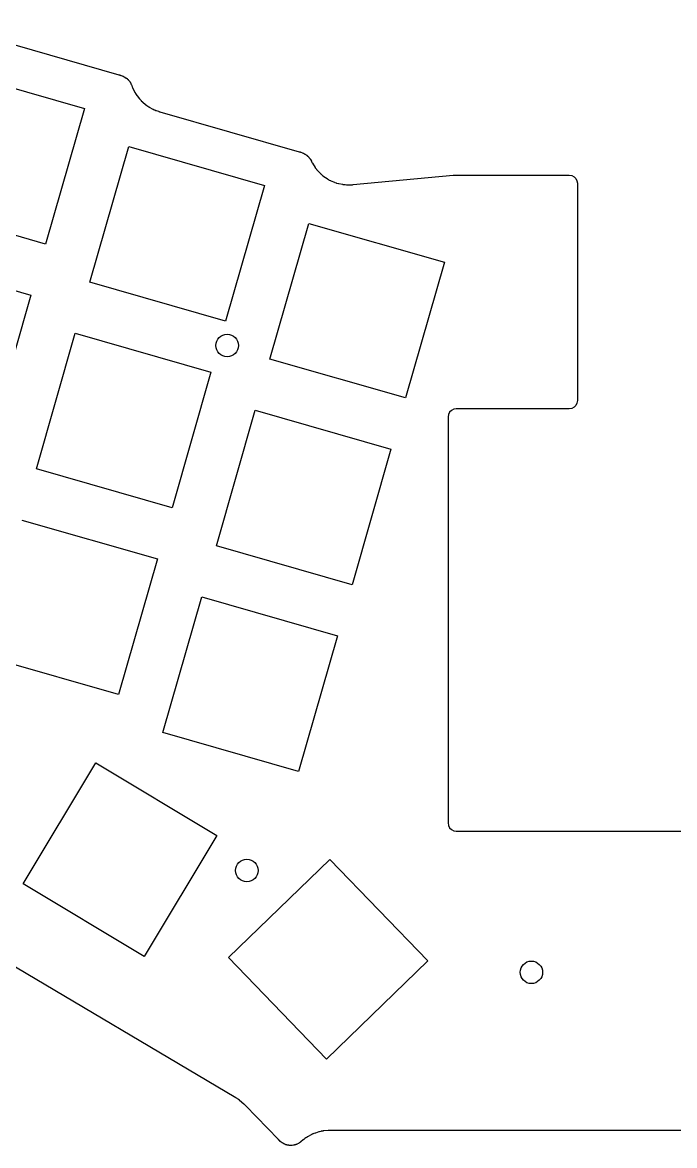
# Model space of a CAD drawing. Header units: millimetres. Extents: x 50 to 304, y -149 to -35.
# Drawn here: x 113.2 to 177, y -148.5 to -38.7 of the extents above; entities that cross this region are included whole.
import ezdxf

# ---------------------------------------------------------------- set-up
doc = ezdxf.new("R2010")
doc.units = ezdxf.units.MM
doc.layers.add('Edge.Cuts', color=254, linetype='CONTINUOUS', true_color=0xd0d2cd)

msp = doc.modelspace()

# ---------------------------------------------------------------- linework, layer by layer
at = {"layer": 'Edge.Cuts', "linetype": 'CONTINUOUS'}
for p, q in [((104.842301, -38.723297), (122.672339, -43.835579)), ((106.025192, -43.327396), (119.290603, -47.131192)), ((122.672339, -43.835579), (122.680384, -43.837931)), ((122.680384, -43.837931), (122.688403, -43.840367)), ((122.688403, -43.840367), (122.744435, -43.857711)), ((122.744435, -43.857711), (122.76039, -43.862834)), ((122.76039, -43.862834), (122.776232, -43.868289)), ((122.776232, -43.868289), (122.831488, -43.887964)), ((122.831488, -43.887964), (122.839371, -43.890817)), ((122.839371, -43.890817), (122.847224, -43.893753)), ((122.847224, -43.893753), (123.002727, -43.952825)), ((123.002727, -43.952825), (123.010445, -43.955803)), ((123.010445, -43.955803), (123.018132, -43.95886)), ((123.018132, -43.95886), (123.053142, -43.972994)), ((123.053142, -43.972994), (123.068423, -43.979348)), ((123.068423, -43.979348), (123.083569, -43.986017)), ((123.083569, -43.986017), (123.108927, -43.997497)), ((123.108927, -43.997497), (123.12541, -44.005185)), ((123.12541, -44.005185), (123.141714, -44.013246)), ((123.141714, -44.013246), (123.163625, -44.024392)), ((123.163625, -44.024392), (123.181147, -44.033579)), ((123.181147, -44.033579), (123.198435, -44.043197)), ((123.198435, -44.043197), (123.226963, -44.059532)), ((123.226963, -44.059532), (123.235524, -44.064504)), ((123.235524, -44.064504), (123.244022, -44.069582)), ((123.244022, -44.069582), (123.384842, -44.154909)), ((123.384842, -44.154909), (123.395801, -44.161711)), ((123.395801, -44.161711), (123.406609, -44.168747)), ((123.406609, -44.168747), (123.417179, -44.176124)), ((123.417179, -44.176124), (123.427421, -44.18395)), ((123.427421, -44.18395), (123.437379, -44.192143)), ((123.437379, -44.192143), (123.447094, -44.20062)), ((123.447094, -44.20062), (123.447846, -44.201295)), ((123.447846, -44.201295), (123.456677, -44.209349)), ((123.456677, -44.209349), (123.465387, -44.217533)), ((123.465387, -44.217533), (123.471138, -44.223019)), ((123.471138, -44.223019), (123.475436, -44.227149)), ((123.475436, -44.227149), (123.479702, -44.231311)), ((123.479702, -44.231311), (123.507945, -44.259066)), ((123.507945, -44.259066), (123.514957, -44.266043)), ((123.514957, -44.266043), (123.521882, -44.273106)), ((123.521882, -44.273106), (123.557761, -44.310155)), ((123.557761, -44.310155), (123.57134, -44.324529)), ((123.57134, -44.324529), (123.584562, -44.339234)), ((123.584562, -44.339234), (123.618569, -44.378013)), ((123.618569, -44.378013), (123.625043, -44.385488)), ((123.625043, -44.385488), (123.631423, -44.393042)), ((123.631423, -44.393042), (123.723807, -44.503798)), ((123.723807, -44.503798), (123.732093, -44.513929)), ((123.732093, -44.513929), (123.740182, -44.524219)), ((123.740182, -44.524219), (123.747965, -44.534735)), ((123.747965, -44.534735), (123.755336, -44.545544)), ((123.755336, -44.545544), (123.762339, -44.556599)), ((123.762339, -44.556599), (123.769018, -44.567852)), ((123.769018, -44.567852), (123.769029, -44.567871)), ((123.769029, -44.567871), (123.775448, -44.579302)), ((123.775448, -44.579302), (123.781646, -44.590855)), ((123.781646, -44.590855), (123.784164, -44.595657)), ((123.784164, -44.595657), (123.787702, -44.602486)), ((123.787702, -44.602486), (123.791175, -44.609348)), ((123.791175, -44.609348), (123.807932, -44.642865)), ((123.807932, -44.642865), (123.812441, -44.652028)), ((123.812441, -44.652028), (123.816833, -44.661249)), ((123.816833, -44.661249), (123.838417, -44.707325)), ((123.838417, -44.707325), (123.846851, -44.725941)), ((123.846851, -44.725941), (123.854805, -44.744765)), ((123.854805, -44.744765), (123.874009, -44.791884)), ((123.874009, -44.791884), (123.877803, -44.801366)), ((123.877803, -44.801366), (123.881475, -44.810895)), ((123.881475, -44.810895), (123.915577, -44.901085)), ((123.915577, -44.901085), (123.919311, -44.91077)), ((123.919311, -44.91077), (123.92317, -44.920406)), ((123.92317, -44.920406), (123.950624, -44.987685)), ((123.950624, -44.987685), (123.958718, -45.006808)), ((123.958718, -45.006808), (123.967306, -45.025714)), ((123.967306, -45.025714), (123.998213, -45.091475)), ((123.998213, -45.091475), (124.00269, -45.100843)), ((124.00269, -45.100843), (124.007288, -45.110151)), ((124.007288, -45.110151), (124.219032, -45.531891)), ((124.219032, -45.531891), (124.228319, -45.549819)), ((124.228319, -45.549819), (124.238055, -45.567507)), ((124.238055, -45.567507), (124.307703, -45.69035)), ((124.307703, -45.69035), (124.328499, -45.724962)), ((124.328499, -45.724962), (124.351014, -45.75848)), ((124.351014, -45.75848), (124.43269, -45.873678)), ((124.43269, -45.873678), (124.444574, -45.889999)), ((124.444574, -45.889999), (124.456865, -45.906016)), ((124.456865, -45.906016), (124.681392, -46.191043)), ((119.290603, -47.131192), (115.486807, -60.396603)), ((124.681392, -46.191043), (124.694154, -46.206829)), ((124.694154, -46.206829), (124.707313, -46.222285)), ((124.707313, -46.222285), (124.800705, -46.329205)), ((124.800705, -46.329205), (124.828177, -46.359091)), ((124.828177, -46.359091), (124.857131, -46.387545)), ((124.857131, -46.387545), (124.960877, -46.484454)), ((124.960877, -46.484454), (124.975884, -46.498119)), ((124.975884, -46.498119), (124.991233, -46.5114)), ((124.991233, -46.5114), (125.267574, -46.744437)), ((125.267574, -46.744437), (125.283274, -46.757339)), ((125.283274, -46.757339), (125.299297, -46.769839)), ((125.299297, -46.769839), (125.412458, -46.855826)), ((125.412458, -46.855826), (125.445428, -46.879582)), ((125.445428, -46.879582), (125.479563, -46.901634)), ((125.479563, -46.901634), (125.600863, -46.9757)), ((125.600863, -46.9757), (125.61834, -46.986069)), ((125.61834, -46.986069), (125.636074, -46.995991)), ((125.636074, -46.995991), (125.996886, -47.191874)), ((125.996886, -47.191874), (126.010854, -47.19928)), ((126.010854, -47.19928), (126.024965, -47.206407)), ((126.024965, -47.206407), (126.124172, -47.255295)), ((126.124172, -47.255295), (126.152799, -47.268705)), ((126.152799, -47.268705), (126.181933, -47.280974)), ((126.181933, -47.280974), (126.28469, -47.321875)), ((126.28469, -47.321875), (126.299435, -47.327576)), ((126.299435, -47.327576), (126.31429, -47.332983)), ((126.31429, -47.332983), (126.529725, -47.40902)), ((126.529725, -47.40902), (126.535387, -47.410995)), ((126.535387, -47.410995), (126.541064, -47.412926)), ((126.541064, -47.412926), (126.580885, -47.426314)), ((126.580885, -47.426314), (126.5923, -47.430056)), ((126.5923, -47.430056), (126.603771, -47.433627)), ((126.603771, -47.433627), (126.643975, -47.445811)), ((126.643975, -47.445811), (126.649723, -47.447529)), ((126.649723, -47.447529), (126.655484, -47.449205)), ((126.655484, -47.449205), (140.28552, -51.357774)), ((119.830396, -64.112807), (123.634192, -50.847396)), ((123.634192, -50.847396), (136.899603, -54.651192)), ((140.28552, -51.357774), (140.293184, -51.360013)), ((140.293184, -51.360013), (140.300824, -51.362329)), ((140.300824, -51.362329), (140.354232, -51.378804)), ((140.354232, -51.378804), (140.369449, -51.383665)), ((140.369449, -51.383665), (140.384566, -51.388829)), ((140.384566, -51.388829), (140.437272, -51.407424)), ((140.437272, -51.407424), (140.444789, -51.410118)), ((140.444789, -51.410118), (140.452279, -51.412888)), ((140.452279, -51.412888), (140.612259, -51.472944)), ((140.612259, -51.472944), (140.620358, -51.476036)), ((140.620358, -51.476036), (140.628423, -51.479214)), ((140.628423, -51.479214), (140.662379, -51.492808)), ((140.662379, -51.492808), (140.678394, -51.499421)), ((140.678394, -51.499421), (140.694262, -51.50638)), ((140.694262, -51.50638), (140.718401, -51.517279)), ((140.718401, -51.517279), (140.735405, -51.525198)), ((140.735405, -51.525198), (140.752218, -51.533514)), ((140.752218, -51.533514), (140.773269, -51.544233)), ((140.773269, -51.544233), (140.791127, -51.553613)), ((140.791127, -51.553613), (140.808743, -51.563439)), ((140.808743, -51.563439), (140.836749, -51.579527)), ((140.836749, -51.579527), (140.845462, -51.584607)), ((140.845462, -51.584607), (140.85411, -51.589795)), ((140.85411, -51.589795), (140.99388, -51.674846)), ((140.99388, -51.674846), (141.004826, -51.681668)), ((141.004826, -51.681668), (141.015625, -51.688721)), ((141.015625, -51.688721), (141.026187, -51.696112)), ((141.026187, -51.696112), (141.036424, -51.703945)), ((141.036424, -51.703945), (141.046382, -51.712139)), ((141.046382, -51.712139), (141.056105, -51.720611)), ((141.056105, -51.720611), (141.0575, -51.721861)), ((141.0575, -51.721861), (141.065705, -51.72932)), ((141.065705, -51.72932), (141.073806, -51.736891)), ((141.073806, -51.736891), (141.080512, -51.743247)), ((141.080512, -51.743247), (141.084516, -51.747068)), ((141.084516, -51.747068), (141.088493, -51.750916)), ((141.088493, -51.750916), (141.116943, -51.778636)), ((141.116943, -51.778636), (141.124451, -51.786049)), ((141.124451, -51.786049), (141.131861, -51.79356)), ((141.131861, -51.79356), (141.166693, -51.829338)), ((141.166693, -51.829338), (141.181212, -51.844651)), ((141.181212, -51.844651), (141.195323, -51.860341)), ((141.195323, -51.860341), (141.228223, -51.897909)), ((141.228223, -51.897909), (141.235119, -51.905889)), ((141.235119, -51.905889), (141.241909, -51.913959)), ((141.241909, -51.913959), (141.334125, -52.025036)), ((141.334125, -52.025036), (141.342295, -52.035091)), ((141.342295, -52.035091), (141.350251, -52.045317)), ((141.350251, -52.045317), (141.357874, -52.055784)), ((141.357874, -52.055784), (141.36505, -52.066564)), ((141.36505, -52.066564), (141.365049, -52.066564)), ((141.365049, -52.066564), (141.371841, -52.077595)), ((141.371841, -52.077595), (141.378315, -52.088814)), ((141.378315, -52.088814), (141.378916, -52.089888)), ((141.378916, -52.089888), (141.384587, -52.100223)), ((141.384587, -52.100223), (141.390104, -52.11064)), ((141.390104, -52.11064), (141.393934, -52.118002)), ((141.393934, -52.118002), (141.396633, -52.123237)), ((141.396633, -52.123237), (141.399293, -52.128491)), ((141.399293, -52.128491), (141.485103, -52.299538)), ((141.485103, -52.299538), (141.489693, -52.308545)), ((141.489693, -52.308545), (141.494396, -52.317492)), ((141.494396, -52.317492), (141.527705, -52.379901)), ((141.527705, -52.379901), (141.537447, -52.397613)), ((141.537447, -52.397613), (141.547634, -52.415073)), ((141.547634, -52.415073), (141.584054, -52.475721)), ((141.584054, -52.475721), (141.589312, -52.484353)), ((141.589312, -52.484353), (141.594678, -52.492919)), ((141.594678, -52.492919), (141.849017, -52.89318)), ((141.849017, -52.89318), (141.860106, -52.910152)), ((141.860106, -52.910152), (141.871622, -52.926837)), ((141.871622, -52.926837), (141.953632, -53.042506)), ((141.953632, -53.042506), (141.977913, -53.074975)), ((141.977913, -53.074975), (142.003807, -53.106173)), ((142.003807, -53.106173), (142.097102, -53.212948)), ((142.097102, -53.212948), (142.110634, -53.228045)), ((142.110634, -53.228045), (142.124545, -53.242794)), ((142.124545, -53.242794), (142.376244, -53.502988)), ((142.376244, -53.502988), (142.390543, -53.517398)), ((142.390543, -53.517398), (142.405201, -53.531441)), ((142.405201, -53.531441), (142.508969, -53.62835)), ((142.508969, -53.62835), (142.539335, -53.6553)), ((142.539335, -53.6553), (142.57103, -53.680675)), ((142.57103, -53.680675), (142.684083, -53.76657)), ((142.684083, -53.76657), (142.700402, -53.778645)), ((142.700402, -53.778645), (142.717021, -53.790302)), ((142.717021, -53.790302), (143.015735, -53.994214)), ((145.585187, -54.579445), (155.357822, -53.665598)), ((155.357822, -53.665598), (155.362298, -53.665193)), ((155.362298, -53.665193), (155.366776, -53.664812)), ((155.366776, -53.664812), (155.398097, -53.662238)), ((155.398097, -53.662238), (155.40704, -53.661553)), ((155.40704, -53.661553), (155.415989, -53.660969)), ((155.415989, -53.660969), (155.44736, -53.659098)), ((155.44736, -53.659098), (155.451846, -53.658843)), ((155.451846, -53.658843), (155.456333, -53.658613)), ((155.456333, -53.658613), (155.53987, -53.654571)), ((155.53987, -53.654571), (155.544699, -53.654352)), ((155.544699, -53.654352), (155.549529, -53.654162)), ((155.549529, -53.654162), (155.583345, -53.652935)), ((155.583345, -53.652935), (155.593015, -53.652642)), ((155.593015, -53.652642), (155.602688, -53.652467)), ((155.602688, -53.652467), (155.636528, -53.652058)), ((155.636528, -53.652058), (155.641359, -53.652015)), ((155.641359, -53.652015), (155.646191, -53.652)), ((155.646191, -53.652), (166.7, -53.652)), ((166.7, -53.652), (166.947214, -53.691155)), ((166.947214, -53.691155), (167.170228, -53.804786)), ((167.170228, -53.804786), (167.347214, -53.981772)), ((136.899603, -54.651192), (133.095807, -67.916603)), ((143.015735, -53.994214), (143.032576, -54.0054)), ((143.032576, -54.0054), (143.049693, -54.016158)), ((143.049693, -54.016158), (143.170365, -54.089882)), ((143.170365, -54.089882), (143.205391, -54.110083)), ((143.205391, -54.110083), (143.241392, -54.128489)), ((143.241392, -54.128489), (143.368886, -54.189657)), ((143.368886, -54.189657), (143.387225, -54.198172)), ((143.387225, -54.198172), (143.405773, -54.206221)), ((143.405773, -54.206221), (143.740624, -54.346526)), ((143.740624, -54.346526), (143.759423, -54.354124)), ((143.759423, -54.354124), (143.778409, -54.361244)), ((143.778409, -54.361244), (143.911823, -54.409354)), ((143.911823, -54.409354), (143.950307, -54.422138)), ((143.950307, -54.422138), (143.989389, -54.432957)), ((143.989389, -54.432957), (144.126985, -54.467315)), ((144.126985, -54.467315), (144.14672, -54.471978)), ((144.14672, -54.471978), (144.166567, -54.476139)), ((144.166567, -54.476139), (144.530998, -54.54774)), ((144.530998, -54.54774), (144.550077, -54.551249)), ((144.550077, -54.551249), (144.569237, -54.554294)), ((144.569237, -54.554294), (144.703495, -54.573968)), ((144.703495, -54.573968), (144.742006, -54.578661)), ((144.742006, -54.578661), (144.7807, -54.581481)), ((144.7807, -54.581481), (144.916231, -54.588059)), ((144.916231, -54.588059), (144.935619, -54.588765)), ((144.935619, -54.588765), (144.955017, -54.589)), ((144.955017, -54.589), (145.380369, -54.589)), ((145.380369, -54.589), (145.389692, -54.588946)), ((145.389692, -54.588946), (145.399015, -54.588783)), ((145.399015, -54.588783), (145.464254, -54.587262)), ((145.464254, -54.587262), (145.482889, -54.58661)), ((145.482889, -54.58661), (145.501504, -54.585524)), ((145.501504, -54.585524), (145.566599, -54.580965)), ((145.566599, -54.580965), (145.575898, -54.580259)), ((145.575898, -54.580259), (145.585187, -54.579445)), ((167.347214, -53.981772), (167.460845, -54.204786)), ((167.460845, -54.204786), (167.5, -54.452)), ((167.5, -54.452), (167.5, -75.702)), ((115.486807, -60.396603), (102.221396, -56.592807)), ((137.439396, -71.633807), (141.243192, -58.368396)), ((141.243192, -58.368396), (154.508603, -62.172192)), ((100.788192, -61.591396), (114.053603, -65.395192)), ((154.508603, -62.172192), (150.704807, -75.437603)), ((133.095807, -67.916603), (119.830396, -64.112807)), ((114.053603, -65.395192), (110.249807, -78.660603)), ((114.593396, -82.376807), (118.397192, -69.111396)), ((118.397192, -69.111396), (131.662603, -72.915192)), ((150.704807, -75.437603), (137.439396, -71.633807)), ((131.662603, -72.915192), (127.858807, -86.180603)), ((167.5, -75.702), (167.460845, -75.949214)), ((132.202396, -89.897807), (136.006192, -76.632396)), ((136.006192, -76.632396), (149.271603, -80.436192)), ((155.002786, -76.831772), (154.889155, -77.054786)), ((155.179772, -76.654786), (155.002786, -76.831772)), ((155.402786, -76.541155), (155.179772, -76.654786)), ((155.65, -76.502), (155.402786, -76.541155)), ((166.7, -76.502), (155.65, -76.502)), ((166.947214, -76.462845), (166.7, -76.502)), ((167.170228, -76.349214), (166.947214, -76.462845)), ((167.347214, -76.172227), (167.170228, -76.349214)), ((167.460845, -75.949214), (167.347214, -76.172227)), ((154.889155, -77.054786), (154.85, -77.301999)), ((154.85, -77.301999), (154.85, -117.001999)), ((149.271603, -80.436192), (145.467807, -93.701603)), ((127.858807, -86.180603), (114.593396, -82.376807)), ((113.160192, -87.375396), (126.425603, -91.179192)), ((145.467807, -93.701603), (132.202396, -89.897807)), ((126.425603, -91.179192), (122.621807, -104.444603)), ((126.965396, -108.160807), (130.769192, -94.895396)), ((130.769192, -94.895396), (144.034603, -98.699192)), ((144.034603, -98.699192), (140.230807, -111.964603)), ((122.621807, -104.444603), (109.356396, -100.640807)), ((140.230807, -111.964603), (126.965396, -108.160807)), ((113.309782, -122.948691), (120.417308, -111.119782)), ((120.417308, -111.119782), (132.246217, -118.227308)), ((154.85, -117.001999), (154.889155, -117.249213)), ((154.889155, -117.249213), (155.002786, -117.472227)), ((155.002786, -117.472227), (155.179772, -117.649213)), ((132.246217, -118.227308), (125.138691, -130.056217)), ((155.179772, -117.649213), (155.402786, -117.762844)), ((155.402786, -117.762844), (155.65, -117.801999)), ((155.65, -117.801999), (198.35, -117.801999)), ((133.375412, -130.155698), (143.302301, -120.569412)), ((143.302301, -120.569412), (152.888587, -130.496301)), ((134.107171, -143.872131), (97.234417, -122.01157)), ((125.138691, -130.056217), (113.309782, -122.948691)), ((142.961698, -140.082587), (133.375412, -130.155698)), ((152.888587, -130.496301), (142.961698, -140.082587)), ((134.110058, -143.87385), (134.107171, -143.872131)), ((134.112936, -143.875581), (134.110058, -143.87385)), ((134.13309, -143.887759), (134.112936, -143.875581)), ((134.138837, -143.891265), (134.13309, -143.887759)), ((134.144555, -143.894818), (134.138837, -143.891265)), ((134.164495, -143.907332), (134.144555, -143.894818)), ((134.167341, -143.909126), (134.164495, -143.907332)), ((134.170178, -143.910932), (134.167341, -143.909126)), ((134.237248, -143.953806), (134.170178, -143.910932)), ((134.248438, -143.961093), (134.237248, -143.953806)), ((134.259505, -143.968564), (134.248438, -143.961093)), ((134.333406, -144.019359), (134.259505, -143.968564)), ((134.355159, -144.034852), (134.333406, -144.019359)), ((134.376383, -144.051062), (134.355159, -144.034852)), ((134.446729, -144.106673), (134.376383, -144.051062)), ((134.457134, -144.115041), (134.446729, -144.106673)), ((134.467399, -144.123582), (134.457134, -144.115041)), ((134.891607, -144.482579), (134.467399, -144.123582)), ((134.899231, -144.489116), (134.891607, -144.482579)), ((134.906773, -144.495746), (134.899231, -144.489116)), ((134.959269, -144.542483), (134.906773, -144.495746)), ((134.974103, -144.556027), (134.959269, -144.542483)), ((134.988591, -144.569939), (134.974103, -144.556027)), ((135.038673, -144.619251), (134.988591, -144.569939)), ((135.045785, -144.626342), (135.038673, -144.619251)), ((135.052807, -144.633522), (135.045785, -144.626342)), ((138.266805, -147.961101), (135.052807, -144.633522)), ((142.444305, -147.151191), (142.404679, -147.160414)), ((142.48435, -147.143996), (142.444305, -147.151191)), ((142.624979, -147.122401), (142.48435, -147.143996)), ((142.645122, -147.11957), (142.624979, -147.122401)), ((142.665329, -147.117251), (142.645122, -147.11957)), ((143.135822, -147.069325), (142.665329, -147.117251)), ((143.145929, -147.068359), (143.135822, -147.069325)), ((143.156047, -147.067524), (143.145929, -147.068359)), ((143.226886, -147.06212), (143.156047, -147.067524)), ((143.247144, -147.060833), (143.226886, -147.06212)), ((143.267429, -147.060061), (143.247144, -147.060833)), ((143.33845, -147.058258), (143.267429, -147.060061)), ((143.348601, -147.058064), (143.33845, -147.058258)), ((143.358753, -147.058), (143.348601, -147.058064)), ((210.693772, -147.058), (143.358753, -147.058)), ((138.271205, -147.965622), (138.266805, -147.961101)), ((138.27564, -147.970106), (138.271205, -147.965622)), ((138.306797, -148.001362), (138.27564, -147.970106)), ((138.315762, -148.010216), (138.306797, -148.001362)), ((138.324866, -148.018927), (138.315762, -148.010216)), ((138.356989, -148.049184), (138.324866, -148.018927)), ((138.3616, -148.053493), (138.356989, -148.049184)), ((138.366245, -148.057765), (138.3616, -148.053493)), ((138.447037, -148.131493), (138.366245, -148.057765)), ((138.451687, -148.135704), (138.447037, -148.131493)), ((138.456371, -148.139878), (138.451687, -148.135704)), ((138.489249, -148.16895), (138.456371, -148.139878)), ((138.498704, -148.177178), (138.489249, -148.16895)), ((138.508286, -148.185258), (138.498704, -148.177178)), ((138.54461, -148.215401), (138.508286, -148.185258)), ((138.546894, -148.217283), (138.54461, -148.215401)), ((138.549193, -148.219146), (138.546894, -148.217283)), ((138.549194, -148.219146), (138.549193, -148.219146)), ((138.551521, -148.220973), (138.549194, -148.219146)), ((138.55389, -148.222745), (138.551521, -148.220973)), ((138.57913, -148.241168), (138.55389, -148.222745)), ((138.607199, -148.260674), (138.57913, -148.241168)), ((140.371888, -148.239577), (140.349372, -148.255791)), ((140.385126, -148.229837), (140.371888, -148.239577)), ((140.39816, -148.219827), (140.385126, -148.229837)), ((140.42794, -148.196466), (140.39816, -148.219827)), ((140.434385, -148.191357), (140.42794, -148.196466)), ((140.440776, -148.186183), (140.434385, -148.191357)), ((140.683361, -147.987705), (140.440776, -148.186183)), ((140.686331, -147.985287), (140.683361, -147.987705)), ((140.689312, -147.982883), (140.686331, -147.985287)), ((140.71024, -147.966092), (140.689312, -147.982883)), ((140.71625, -147.961318), (140.71024, -147.966092)), ((140.722305, -147.956601), (140.71625, -147.961318)), ((140.743553, -147.940214), (140.722305, -147.956601)), ((140.74659, -147.937883), (140.743553, -147.940214)), ((140.749637, -147.935567), (140.74659, -147.937883)), ((140.837447, -147.869174), (140.749637, -147.935567)), ((140.848829, -147.860726), (140.837447, -147.869174)), ((140.860359, -147.85248), (140.848829, -147.860726)), ((140.94153, -147.795511), (140.860359, -147.85248)), ((140.965017, -147.77964), (140.94153, -147.795511)), ((140.989052, -147.764612), (140.965017, -147.77964)), ((141.074055, -147.713532), (140.989052, -147.764612)), ((141.086268, -147.70634), (141.074055, -147.713532)), ((141.098605, -147.699365), (141.086268, -147.70634)), ((141.476253, -147.490272), (141.098605, -147.699365)), ((141.493932, -147.480771), (141.476253, -147.490272)), ((141.511845, -147.471717), (141.493932, -147.480771)), ((141.637908, -147.409967), (141.511845, -147.471717)), ((141.674386, -147.39322), (141.637908, -147.409967)), ((141.711657, -147.378325), (141.674386, -147.39322)), ((141.843273, -147.329515), (141.711657, -147.378325)), ((141.862177, -147.322772), (141.843273, -147.329515)), ((141.881244, -147.316508), (141.862177, -147.322772)), ((142.227871, -147.207401), (141.881244, -147.316508)), ((142.247349, -147.201541), (142.227871, -147.207401)), ((142.266972, -147.196178), (142.247349, -147.201541)), ((142.404679, -147.160414), (142.266972, -147.196178)), ((138.636143, -148.278853), (138.607199, -148.260674)), ((138.649555, -148.286849), (138.636143, -148.278853)), ((138.665633, -148.296182), (138.649555, -148.286849)), ((138.681924, -148.305139), (138.665633, -148.296182)), ((138.797695, -148.367053), (138.681924, -148.305139)), ((138.806465, -148.371673), (138.797695, -148.367053)), ((138.815292, -148.376185), (138.806465, -148.371673)), ((138.861143, -148.399263), (138.815292, -148.376185)), ((138.878965, -148.407959), (138.861143, -148.399263)), ((138.896997, -148.41621), (138.878965, -148.407959)), ((138.94393, -148.436985), (138.896997, -148.41621)), ((138.953024, -148.440943), (138.94393, -148.436985)), ((138.962166, -148.444789), (138.953024, -148.440943)), ((138.997669, -148.459463), (138.962166, -148.444789)), ((139.003607, -148.461889), (138.997669, -148.459463)), ((139.009563, -148.464268), (139.003607, -148.461889)), ((139.016201, -148.466887), (139.009563, -148.464268)), ((139.028185, -148.471506), (139.016201, -148.466887)), ((139.040242, -148.475933), (139.028185, -148.471506)), ((139.040602, -148.476061), (139.040242, -148.475933)), ((139.053059, -148.480319), (139.040602, -148.476061)), ((139.065633, -148.484216), (139.053059, -148.480319)), ((139.065634, -148.484216), (139.065633, -148.484216)), ((139.078333, -148.487665), (139.065634, -148.484216)), ((139.091165, -148.490582), (139.078333, -148.487665)), ((139.104089, -148.493097), (139.091165, -148.490581)), ((139.091165, -148.490581), (139.091165, -148.490582)), ((139.117062, -148.495342), (139.104089, -148.493097)), ((139.257985, -148.518223), (139.117062, -148.495342)), ((139.268441, -148.51985), (139.257985, -148.518223)), ((139.278919, -148.521338), (139.268441, -148.51985)), ((139.328263, -148.528014), (139.278919, -148.521338)), ((139.349263, -148.530575), (139.328263, -148.528014)), ((139.370323, -148.532578), (139.349263, -148.530575)), ((139.419957, -148.536637), (139.370323, -148.532578)), ((139.430504, -148.53743), (139.419957, -148.536637)), ((139.441063, -148.538083), (139.430504, -148.53743)), ((139.48053, -148.540262), (139.441063, -148.538083)), ((139.486041, -148.540548), (139.48053, -148.540262)), ((139.491553, -148.540795), (139.486041, -148.540548)), ((139.50098, -148.541184), (139.491553, -148.540795)), ((139.512012, -148.541566), (139.50098, -148.541184)), ((139.523048, -148.541793), (139.512012, -148.541566)), ((139.525037, -148.541821), (139.523048, -148.541793)), ((139.537997, -148.541815), (139.525037, -148.541821)), ((139.550952, -148.541444), (139.537997, -148.541815)), ((139.563879, -148.54061), (139.550952, -148.541444)), ((139.576761, -148.539222), (139.563879, -148.54061)), ((139.589597, -148.537419), (139.576761, -148.539222)), ((139.602392, -148.535342), (139.589597, -148.537419)), ((139.745387, -148.510542), (139.602392, -148.535342)), ((139.754796, -148.508852), (139.745387, -148.510542)), ((139.764184, -148.50705), (139.754796, -148.508852)), ((139.815815, -148.496819), (139.764184, -148.50705)), ((139.834525, -148.492878), (139.815815, -148.496819)), ((139.853138, -148.488491), (139.834525, -148.492878)), ((139.90422, -148.475804), (139.853138, -148.488491)), ((139.913486, -148.473445), (139.90422, -148.475804)), ((139.922723, -148.470974), (139.913486, -148.473445)), ((139.96056, -148.460611), (139.922723, -148.470974)), ((139.966981, -148.458823), (139.96056, -148.460611)), ((139.973388, -148.456981), (139.966981, -148.458823)), ((139.979431, -148.455218), (139.973388, -148.456981)), ((139.99184, -148.451484), (139.979431, -148.455218)), ((140.004186, -148.447544), (139.99184, -148.451484)), ((140.004214, -148.447534), (140.004186, -148.447544)), ((140.016435, -148.443321), (140.004214, -148.447534)), ((140.028528, -148.438751), (140.016435, -148.443321)), ((140.040445, -148.433752), (140.028528, -148.438751)), ((140.052141, -148.428256), (140.040445, -148.433752)), ((140.052142, -148.428254), (140.052141, -148.428256)), ((140.063664, -148.422389), (140.052142, -148.428254)), ((140.07506, -148.416281), (140.063664, -148.422389)), ((140.219331, -148.336992), (140.07506, -148.416281)), ((140.228152, -148.332071), (140.219331, -148.336992)), ((140.23691, -148.32704), (140.228152, -148.332071)), ((140.264717, -148.31083), (140.23691, -148.32704)), ((140.282036, -148.300438), (140.264717, -148.31083)), ((140.299087, -148.289614), (140.282036, -148.300438)), ((140.319153, -148.276517), (140.299087, -148.289614)), ((140.334381, -148.266327), (140.319153, -148.276517)), ((140.349372, -148.255791), (140.334381, -148.266327))]:
    msp.add_line(p, q, dxfattribs=at)
at = {"layer": 'Edge.Cuts'}
for centre in [(133.259999, -70.317), (135.17, -121.642), (163, -131.605)]:
    msp.add_circle(centre, 1.099999, dxfattribs=at)

doc.saveas('drawing.dxf')
